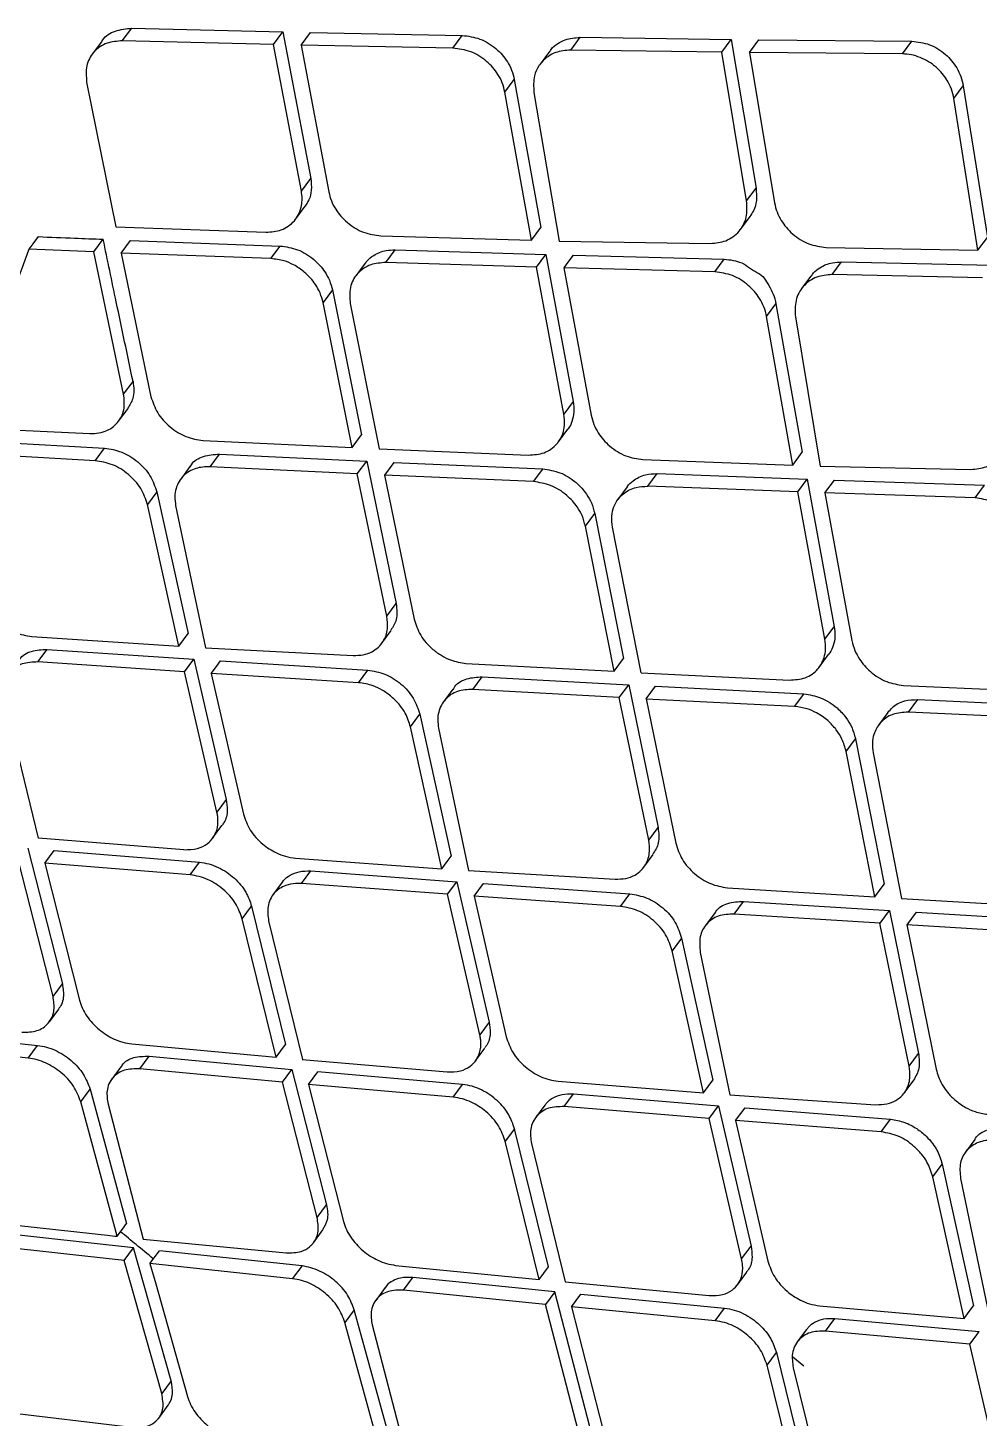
# Model space of a CAD drawing. Extents: x 832 to 912, y 781 to 934.
# Drawn here: x 898.177 to 899.163, y 875.896 to 877.338 of the extents above; entities that cross this region are included whole.
import ezdxf

# ---------------------------------------------------------------- set-up
doc = ezdxf.new("R2010")
doc.units = 0
doc.header["$MEASUREMENT"] = 0
doc.layers.add('1', color=4, linetype='Continuous')

# ---------------------------------------------------------------- blocks, each defined once
blk = doc.blocks.new('2026 SOVEREIGN HL')
at = {"layer": '1', "color": 3, "linetype": 'Continuous', "lineweight": 25}
for p, q in [((66.5457, 80.2298), (66.5554, 80.2429)), ((66.5554, 80.2429), (66.7122, 80.2391)), ((66.524, 80.2288), (66.5144, 80.2158)), ((66.7025, 80.2259), (66.5457, 80.2297)), ((66.7025, 80.2259), (66.7122, 80.2391)), ((66.7313, 80.074), (66.7025, 80.2259)), ((66.7122, 80.2391), (66.741, 80.0871)), ((66.7311, 80.2253), (66.7408, 80.2385)), ((66.7408, 80.2385), (66.8981, 80.2354)), ((66.8884, 80.2222), (66.8981, 80.2354)), ((67.0203, 80.2334), (67.1768, 80.2313)), ((67.1671, 80.2181), (67.1768, 80.2312)), ((67.1768, 80.2313), (67.2026, 80.0771)), ((67.1958, 80.2177), (67.2056, 80.2309)), ((67.2056, 80.2309), (67.3641, 80.2294)), ((67.3543, 80.2162), (67.3641, 80.2294)), ((66.7311, 80.2253), (66.7597, 80.0731)), ((66.8884, 80.2222), (66.7311, 80.2253)), ((66.9884, 80.2187), (66.9787, 80.2055)), ((67.1671, 80.2181), (67.0106, 80.2202)), ((67.1929, 80.0639), (67.1671, 80.2181)), ((67.3543, 80.2162), (67.1958, 80.2177)), ((67.1958, 80.2177), (67.2217, 80.0619)), ((66.5087, 80.187), (66.5389, 80.0369)), ((66.9423, 80.1765), (66.952, 80.1896)), ((66.952, 80.1896), (66.9796, 80.0361)), ((67.4078, 80.1698), (67.4175, 80.183)), ((67.4175, 80.183), (67.4424, 80.0258)), ((66.9699, 80.0229), (66.9423, 80.1765)), ((66.9723, 80.1763), (66.9984, 80.0221)), ((67.4327, 80.0126), (67.4078, 80.1698)), ((66.7313, 80.074), (66.741, 80.0871)), ((67.1929, 80.0639), (67.2026, 80.0771)), ((66.7256, 80.0451), (66.7353, 80.0583)), ((67.1865, 80.0342), (67.1964, 80.0475)), ((66.5389, 80.0369), (66.6944, 80.0313)), ((66.8137, 80.0275), (66.9699, 80.0229)), ((66.9699, 80.0229), (66.9796, 80.0361)), ((67.4327, 80.0126), (67.4424, 80.0258)), ((66.5163, 80.0109), (66.4488, 80.0136)), ((66.5163, 80.0109), (66.5259, 80.024)), ((66.5471, 79.8635), (66.5163, 80.0109)), ((66.5444, 80.0097), (66.5541, 80.0228)), ((66.5444, 80.0097), (66.5754, 79.8608)), ((66.6998, 80.0039), (66.5444, 80.0097)), ((66.5541, 80.0228), (66.7094, 80.017)), ((66.6998, 80.0039), (66.7094, 80.017)), ((66.8189, 79.9999), (66.8286, 80.013)), ((66.8286, 80.013), (66.9847, 80.0083)), ((66.9984, 80.0221), (67.1553, 80.0197)), ((67.2753, 80.0156), (67.4327, 80.0126)), ((66.7974, 79.9991), (66.7877, 79.9861)), ((66.975, 79.9951), (66.8189, 79.9999)), ((66.975, 79.9951), (66.9847, 80.0082)), ((66.9847, 80.0082), (67.0131, 79.8558)), ((67.0131, 80.0075), (67.1697, 80.0033)), ((67.16, 79.9902), (67.1697, 80.0033)), ((67.2815, 79.9873), (67.2913, 80.0005)), ((67.2913, 80.0005), (67.447, 79.9973)), ((67.0034, 79.8427), (66.975, 79.9951)), ((67.16, 79.9902), (67.0034, 79.9943)), ((67.0034, 79.9943), (67.0317, 79.8417)), ((67.2594, 79.9858), (67.2498, 79.9728)), ((67.4372, 79.9841), (67.2815, 79.9873)), ((66.7635, 79.9714), (66.7538, 79.9583)), ((66.7635, 79.9714), (66.7935, 79.8211)), ((66.7838, 79.808), (66.7538, 79.9583)), ((66.782, 79.9573), (66.8119, 79.8068)), ((67.2136, 79.9439), (67.2233, 79.9571)), ((67.2233, 79.9571), (67.2505, 79.8031)), ((67.2408, 79.7899), (67.2136, 79.9439)), ((67.2434, 79.9436), (67.2691, 79.7889)), ((66.5471, 79.8635), (66.5568, 79.8766)), ((67.0131, 79.8558), (67.0035, 79.8427)), ((66.5419, 79.8354), (66.5516, 79.8486)), ((66.3399, 79.8304), (66.5119, 79.8226)), ((66.9977, 79.8138), (67.0074, 79.827)), ((66.374, 79.8161), (66.5273, 79.8075)), ((66.6295, 79.8152), (66.7838, 79.808)), ((66.7838, 79.808), (66.7935, 79.8211)), ((66.5176, 79.7944), (66.3643, 79.803)), ((66.5176, 79.7944), (66.5272, 79.8075)), ((66.6367, 79.7882), (66.6464, 79.8013)), ((66.6464, 79.8013), (66.799, 79.7939)), ((66.7893, 79.7808), (66.799, 79.7939)), ((66.799, 79.7939), (66.8296, 79.6463)), ((66.8119, 79.8068), (66.9666, 79.8002)), ((67.0853, 79.7955), (67.2408, 79.7899)), ((67.2408, 79.7899), (67.2505, 79.8031)), ((66.6157, 79.7883), (66.6062, 79.7753)), ((66.7893, 79.7808), (66.6367, 79.7882)), ((66.8199, 79.6332), (66.7893, 79.7808)), ((66.827, 79.7926), (66.8174, 79.7795)), ((66.972, 79.7727), (66.8174, 79.7795)), ((66.8174, 79.7795), (66.8481, 79.6302)), ((66.827, 79.7926), (66.9816, 79.7859)), ((66.972, 79.7727), (66.9816, 79.7858)), ((67.0905, 79.7679), (67.1002, 79.781)), ((67.1002, 79.781), (67.2555, 79.7752)), ((67.2691, 79.7889), (67.4251, 79.7854)), ((67.0691, 79.7673), (67.0595, 79.7542)), ((67.2458, 79.762), (67.0905, 79.7679)), ((67.2458, 79.762), (67.2555, 79.7752)), ((67.2555, 79.7752), (67.2837, 79.6223)), ((67.2741, 79.761), (67.2838, 79.7742)), ((67.2838, 79.7742), (67.4395, 79.7689)), ((67.4298, 79.7558), (67.4395, 79.7689)), ((66.5814, 79.762), (66.5718, 79.749)), ((66.5814, 79.762), (66.6139, 79.6152)), ((67.274, 79.6092), (67.2458, 79.762)), ((67.2741, 79.761), (67.302, 79.608)), ((67.4298, 79.7558), (67.2741, 79.761)), ((66.6043, 79.6021), (66.5718, 79.749)), ((66.601, 79.7478), (66.632, 79.6003)), ((67.0257, 79.7267), (67.0354, 79.7398)), ((67.0354, 79.7398), (67.0651, 79.5892)), ((67.0555, 79.5761), (67.0257, 79.7267)), ((67.0834, 79.5746), (67.0538, 79.7255)), ((66.8199, 79.6332), (66.8296, 79.6463)), ((67.274, 79.6092), (67.2837, 79.6223)), ((66.452, 79.612), (66.6043, 79.6021)), ((66.6043, 79.6021), (66.6139, 79.6152)), ((66.8147, 79.6051), (66.8245, 79.6183)), ((66.4582, 79.5857), (66.4679, 79.5988)), ((66.4679, 79.5988), (66.6199, 79.5886)), ((66.632, 79.6003), (66.7849, 79.5924)), ((67.2682, 79.5804), (67.2779, 79.5935)), ((66.6103, 79.5755), (66.4582, 79.5857)), ((66.6103, 79.5755), (66.6199, 79.5886)), ((66.6199, 79.5886), (66.6534, 79.4431)), ((66.6476, 79.5868), (66.8002, 79.5773)), ((66.7905, 79.5642), (66.8002, 79.5773)), ((66.9019, 79.5843), (67.0555, 79.5761)), ((67.0555, 79.5761), (67.0651, 79.5892)), ((66.6438, 79.43), (66.6103, 79.5755)), ((66.7905, 79.5642), (66.6379, 79.5737)), ((66.6379, 79.5737), (66.6713, 79.4279)), ((66.9091, 79.5573), (66.9187, 79.5704)), ((66.9187, 79.5704), (67.0706, 79.5619)), ((67.0834, 79.5746), (67.2373, 79.567)), ((66.8884, 79.5576), (66.8787, 79.5445)), ((67.0609, 79.5488), (66.9091, 79.5573)), ((67.0609, 79.5488), (67.0706, 79.5619)), ((67.0914, 79.401), (67.0609, 79.5488)), ((67.0706, 79.5619), (67.1011, 79.4141)), ((67.0888, 79.5474), (67.0985, 79.5605)), ((67.0985, 79.5605), (67.2523, 79.5526)), ((67.2426, 79.5394), (67.2523, 79.5525)), ((67.3554, 79.5614), (67.51, 79.5546)), ((66.4589, 79.4031), (66.4239, 79.5467)), ((67.0888, 79.5474), (67.1194, 79.3978)), ((67.2426, 79.5394), (67.0888, 79.5473)), ((67.3605, 79.5337), (67.3702, 79.5468)), ((67.3702, 79.5468), (67.5246, 79.5398)), ((66.8444, 79.5184), (66.8541, 79.5315)), ((66.8541, 79.5315), (66.8865, 79.3845)), ((67.3393, 79.5334), (67.3296, 79.5203)), ((67.5149, 79.5266), (67.3605, 79.5337)), ((66.8768, 79.3714), (66.8444, 79.5184)), ((66.8736, 79.517), (66.9044, 79.3694)), ((67.296, 79.493), (67.3057, 79.5061)), ((67.3057, 79.5061), (67.3353, 79.3552)), ((67.3256, 79.3421), (67.296, 79.493)), ((67.324, 79.4916), (67.3534, 79.3404)), ((66.6534, 79.4431), (66.6438, 79.43)), ((66.6393, 79.4029), (66.649, 79.416)), ((67.0914, 79.401), (67.1011, 79.4141)), ((66.4477, 79.3925), (66.4836, 79.252)), ((66.6096, 79.3911), (66.4589, 79.4031)), ((66.4653, 79.3771), (66.475, 79.3903)), ((66.475, 79.3903), (66.6256, 79.378)), ((66.4739, 79.2389), (66.438, 79.3794)), ((66.6159, 79.3649), (66.4653, 79.3771)), ((66.4653, 79.3771), (66.5013, 79.235)), ((66.6159, 79.3649), (66.6256, 79.378)), ((66.7253, 79.3823), (66.8768, 79.3714)), ((67.0862, 79.3729), (67.096, 79.3861)), ((66.7315, 79.356), (66.7411, 79.3691)), ((66.7411, 79.3691), (66.8925, 79.3579)), ((66.9044, 79.3694), (67.0565, 79.3605)), ((66.7114, 79.3573), (66.7018, 79.3442)), ((66.8828, 79.3448), (66.7315, 79.356)), ((66.8828, 79.3448), (66.8925, 79.3579)), ((66.8925, 79.3579), (66.926, 79.2123)), ((66.9103, 79.3428), (66.92, 79.3559)), ((66.92, 79.3559), (67.0718, 79.3454)), ((67.173, 79.3516), (67.3256, 79.3421)), ((67.3256, 79.3421), (67.3353, 79.3552)), ((66.67, 79.3194), (66.6797, 79.3325)), ((66.6797, 79.3325), (66.7148, 79.1891)), ((66.9163, 79.1992), (66.8828, 79.3448)), ((66.9103, 79.3428), (66.9437, 79.197)), ((67.0622, 79.3323), (66.9103, 79.3428)), ((67.0622, 79.3323), (67.0718, 79.3453)), ((67.1801, 79.3244), (67.1897, 79.3375)), ((67.1897, 79.3375), (67.3408, 79.3279)), ((67.3534, 79.3404), (67.5064, 79.3315)), ((66.7051, 79.176), (66.67, 79.3194)), ((67.1595, 79.325), (67.1499, 79.312)), ((67.3311, 79.3148), (67.1801, 79.3244)), ((67.3407, 79.3279), (67.3311, 79.3148)), ((67.3408, 79.3279), (67.3711, 79.1799)), ((67.3685, 79.3262), (67.3588, 79.3131)), ((67.3685, 79.3262), (67.5213, 79.3171)), ((66.6974, 79.3172), (66.7324, 79.1736)), ((67.3614, 79.1668), (67.3311, 79.3148)), ((67.5117, 79.304), (67.3588, 79.3131)), ((67.3588, 79.3131), (67.3893, 79.1635)), ((67.1255, 79.2992), (67.1158, 79.2861)), ((67.1255, 79.2992), (67.1578, 79.1521)), ((67.1482, 79.139), (67.1158, 79.2861)), ((67.1448, 79.2845), (67.1756, 79.1368)), ((66.4739, 79.2389), (66.4836, 79.252)), ((66.4701, 79.2126), (66.4798, 79.2258)), ((66.3094, 79.2031), (66.4579, 79.1882)), ((66.926, 79.2123), (66.9163, 79.1992)), ((66.4482, 79.175), (66.2996, 79.1899)), ((66.4482, 79.175), (66.4579, 79.1881)), ((66.5556, 79.1897), (66.7051, 79.176)), ((66.7051, 79.176), (66.7148, 79.1892)), ((66.5637, 79.1639), (66.5734, 79.177)), ((66.5734, 79.177), (66.7213, 79.1633)), ((66.7323, 79.1736), (66.8824, 79.1606)), ((66.9119, 79.1722), (66.9216, 79.1853)), ((67.3614, 79.1668), (67.3711, 79.1799)), ((66.5443, 79.1661), (66.5347, 79.1531)), ((66.7116, 79.1501), (66.5637, 79.1639)), ((66.7116, 79.1501), (66.7213, 79.1632)), ((66.7213, 79.1633), (66.7573, 79.0229)), ((66.7388, 79.1477), (66.7485, 79.1608)), ((66.8984, 79.1476), (66.7485, 79.1608)), ((66.7476, 79.0097), (66.7116, 79.1501)), ((66.7388, 79.1477), (66.7749, 79.0057)), ((66.8887, 79.1345), (66.7388, 79.1477)), ((66.8887, 79.1345), (66.8984, 79.1476)), ((66.9975, 79.1511), (67.1482, 79.139)), ((67.1482, 79.139), (67.1578, 79.1521)), ((67.3563, 79.1388), (67.3661, 79.1521)), ((66.5026, 79.1298), (66.5123, 79.1429)), ((66.5123, 79.1429), (66.5502, 79.0034)), ((67.0036, 79.1247), (67.0133, 79.1379)), ((67.0133, 79.1378), (67.1638, 79.1255)), ((67.1756, 79.1368), (67.3268, 79.1267)), ((66.5405, 78.9902), (66.5026, 79.1298)), ((66.5309, 79.1274), (66.5673, 78.9873)), ((66.9838, 79.1263), (66.9741, 79.1132)), ((67.1541, 79.1124), (67.0036, 79.1247)), ((67.1541, 79.1124), (67.1638, 79.1255)), ((67.1638, 79.1255), (67.1974, 78.98)), ((67.1912, 79.1233), (67.3421, 79.1116)), ((66.9523, 79.1018), (66.9426, 79.0887)), ((66.9875, 78.9586), (66.9523, 79.1018)), ((67.1877, 78.9669), (67.1541, 79.1124)), ((67.3325, 79.0985), (67.1815, 79.1102)), ((67.1815, 79.1102), (67.2149, 78.9645)), ((67.3325, 79.0985), (67.3421, 79.1116)), ((66.9778, 78.9455), (66.9426, 79.0887)), ((67.4293, 79.0905), (67.4196, 79.0774)), ((66.9698, 79.0863), (67.0049, 78.9429)), ((67.3858, 79.0519), (67.3955, 79.065)), ((67.3955, 79.065), (67.4279, 78.918)), ((67.4182, 78.9049), (67.3858, 79.0519)), ((67.4146, 79.0501), (67.4454, 78.9025)), ((66.7476, 79.0097), (66.7573, 79.0229)), ((66.3928, 79.0064), (66.5174, 78.9927)), ((66.5572, 78.9782), (66.4097, 78.9946)), ((66.5673, 78.9873), (66.7155, 78.973)), ((66.7439, 78.9836), (66.7536, 78.9968)), ((66.5475, 78.965), (66.3999, 78.9814)), ((66.5475, 78.965), (66.5572, 78.9782)), ((66.5964, 78.8403), (66.5572, 78.9782)), ((66.5743, 78.9621), (66.5841, 78.9753)), ((66.732, 78.9595), (66.5841, 78.9753)), ((67.1877, 78.9669), (67.1974, 78.98)), ((66.5866, 78.8271), (66.5475, 78.965)), ((66.5743, 78.9621), (66.5803, 78.9408)), ((66.7222, 78.9463), (66.5743, 78.9621)), ((66.7222, 78.9463), (66.732, 78.9594)), ((66.829, 78.9601), (66.9778, 78.9455)), ((66.9778, 78.9455), (66.9875, 78.9586)), ((66.8372, 78.9344), (66.8469, 78.9475)), ((66.994, 78.9328), (66.8469, 78.9475)), ((67.0049, 78.9429), (67.1541, 78.9287)), ((67.1834, 78.94), (67.1931, 78.9532)), ((66.5803, 78.9408), (66.6133, 78.824)), ((66.8181, 78.937), (66.8084, 78.9238)), ((66.9843, 78.9196), (66.8372, 78.9344)), ((66.994, 78.9327), (66.9843, 78.9196)), ((67.0302, 78.7927), (66.994, 78.9328)), ((67.0114, 78.917), (67.0211, 78.9301)), ((67.0211, 78.9301), (67.1701, 78.9157)), ((66.7862, 78.914), (66.7764, 78.9009)), ((66.8244, 78.7749), (66.7862, 78.914)), ((67.0205, 78.7795), (66.9843, 78.9196)), ((67.1604, 78.9026), (67.0114, 78.917)), ((67.0114, 78.917), (67.0477, 78.7753)), ((67.1604, 78.9026), (67.1701, 78.9157)), ((67.2685, 78.9182), (67.4182, 78.9049)), ((66.8147, 78.7617), (66.7764, 78.9009)), ((67.2746, 78.8919), (67.2843, 78.905)), ((67.2843, 78.905), (67.4339, 78.8914)), ((66.8046, 78.8983), (66.8414, 78.7586)), ((67.255, 78.8937), (67.2454, 78.8807)), ((67.4242, 78.8783), (67.2746, 78.8919)), ((67.4579, 78.733), (67.4242, 78.8783)), ((67.2141, 78.8565), (67.2238, 78.8696)), ((67.2495, 78.7136), (67.2141, 78.8565)), ((67.2238, 78.8696), (67.2592, 78.7267)), ((67.252, 78.8557), (67.2406, 78.8649)), ((67.2411, 78.8539), (67.2764, 78.7107)), ((66.5964, 78.8403), (66.5866, 78.8271)), ((66.5835, 78.8018), (66.5933, 78.815)), ((66.5553, 78.792), (66.4223, 78.8078))]:
    blk.add_line(p, q, dxfattribs=at)
at = {"layer": '1', "color": 3, "linetype": 'Continuous', "lineweight": 25, "flags": 128}
for points in [[(67.0106, 80.2202), (67.016, 80.2276), (67.0203, 80.2334)], [(66.4585, 80.0267), (66.453, 80.0194), (66.4488, 80.0136)], [(67.0131, 80.0075), (67.0077, 80.0001), (67.0034, 79.9943)], [(66.6379, 79.5737), (66.6433, 79.581), (66.6476, 79.5868)], [(66.8768, 79.3714), (66.8823, 79.3787), (66.8865, 79.3845)], [(67.1815, 79.1102), (67.1869, 79.1176), (67.1912, 79.1233)], [(66.5405, 78.9902), (66.546, 78.9976), (66.5502, 79.0034)], [(67.4182, 78.9049), (67.4236, 78.9122), (67.4279, 78.918)], [(67.4242, 78.8783), (67.4296, 78.8856), (67.4339, 78.8914)]]:
    blk.add_lwpolyline(points, dxfattribs=at)
at = {"layer": '1', "color": 3, "linetype": 'Continuous', "lineweight": 25}
for points, knots in [([(61.3533, 82.7876), (61.4809, 82.6836), (61.7413, 82.4714), (62.1237, 82.1604), (62.4895, 81.8632), (62.8226, 81.5926), (63.1215, 81.3499), (63.3865, 81.1347), (63.6181, 80.9467), (63.818, 80.7843), (64.0052, 80.6322), (64.1895, 80.4824), (64.3846, 80.3237), (64.5854, 80.1603), (64.7957, 79.9891), (65.0202, 79.8062), (65.2592, 79.6114), (65.5153, 79.4025), (65.7928, 79.1761), (66.1009, 78.9244), (66.4468, 78.6418), (66.8224, 78.3345), (67.2266, 78.0038), (67.6579, 77.651), (68.1234, 77.2704), (68.6072, 76.8749), (68.9361, 76.6068), (69.0982, 76.4746)], [0, 0, 0, 0, 0.049445, 0.100866, 0.148055, 0.191016, 0.22976, 0.263698, 0.293563, 0.319356, 0.341079, 0.366002, 0.390687, 0.416599, 0.443737, 0.472101, 0.503524, 0.536326, 0.571311, 0.611051, 0.655739, 0.705377, 0.75672, 0.812473, 0.872625, 0.937195, 1, 1, 1, 1]), ([(66.5245, 80.2285), (66.5248, 80.2293), (66.5274, 80.2347), (66.5381, 80.241), (66.5496, 80.2422), (66.5554, 80.2429)], [0, 0, 0, 0, 0.072686, 0.536334, 1, 1, 1, 1]), ([(66.5457, 80.2298), (66.5403, 80.2293), (66.5317, 80.2287), (66.5221, 80.2236), (66.5139, 80.2164), (66.5074, 80.2042), (66.5083, 80.1927), (66.5087, 80.187)], [0, 0, 0, 0, 0.232538, 0.362288, 0.500714, 0.750163, 1, 1, 1, 1]), ([(66.8981, 80.2354), (66.9043, 80.2346), (66.9166, 80.233), (66.9333, 80.2226), (66.9439, 80.2104), (66.9497, 80.1991), (66.9512, 80.1929), (66.952, 80.1896)], [0, 0, 0, 0, 0.251379, 0.498736, 0.73159, 0.861455, 1, 1, 1, 1]), ([(66.9889, 80.2184), (66.9893, 80.2192), (66.9911, 80.2229), (66.9969, 80.2269), (67.0065, 80.2323), (67.0149, 80.2329), (67.0203, 80.2334)], [0, 0, 0, 0, 0.081898, 0.343884, 0.584504, 1, 1, 1, 1]), ([(67.3641, 80.2294), (67.3703, 80.2287), (67.3826, 80.2272), (67.3994, 80.2166), (67.4097, 80.2042), (67.4154, 80.1927), (67.4168, 80.1863), (67.4175, 80.183)], [0, 0, 0, 0, 0.251364, 0.499319, 0.7321, 0.86177, 1, 1, 1, 1]), ([(66.9423, 80.1765), (66.9415, 80.1797), (66.94, 80.186), (66.9342, 80.1972), (66.9237, 80.2094), (66.9069, 80.2198), (66.8946, 80.2214), (66.8884, 80.2222)], [0, 0, 0, 0, 0.138258, 0.26793, 0.50075, 0.74757, 1, 1, 1, 1]), ([(67.0106, 80.2202), (67.0052, 80.2197), (66.9967, 80.219), (66.9869, 80.2138), (66.982, 80.2095), (66.979, 80.2059), (66.9759, 80.2016), (66.9715, 80.1921), (66.972, 80.1822), (66.9724, 80.1763)], [0, 0, 0, 0, 0.227818, 0.358579, 0.500294, 0.526683, 0.577256, 0.750492, 1, 1, 1, 1]), ([(67.4078, 80.1698), (67.407, 80.1731), (67.4056, 80.1795), (67.4, 80.191), (67.3896, 80.2034), (67.3758, 80.2118), (67.3636, 80.2156), (67.3574, 80.216), (67.3543, 80.2162)], [0, 0, 0, 0, 0.13814, 0.267665, 0.500059, 0.747397, 0.873164, 1, 1, 1, 1]), ([(66.741, 80.0871), (66.7414, 80.083), (66.7423, 80.0751), (66.7398, 80.0653), (66.7365, 80.0605), (66.7351, 80.0584)], [0, 0, 0, 0, 0.388348, 0.743381, 1, 1, 1, 1]), ([(66.6944, 80.0313), (66.6999, 80.0317), (66.7085, 80.0323), (66.7181, 80.0374), (66.7261, 80.0445), (66.732, 80.0562), (66.7324, 80.0676), (66.7314, 80.0734), (66.7313, 80.074)], [0, 0, 0, 0, 0.237831, 0.366155, 0.500404, 0.749739, 0.97235, 1, 1, 1, 1]), ([(66.7597, 80.0731), (66.7605, 80.07), (66.762, 80.0639), (66.7679, 80.0527), (66.7786, 80.0405), (66.7955, 80.03), (66.8077, 80.0283), (66.8137, 80.0275)], [0, 0, 0, 0, 0.135677, 0.264507, 0.500705, 0.753172, 1, 1, 1, 1]), ([(67.2026, 80.0771), (67.203, 80.0727), (67.2037, 80.0644), (67.2009, 80.0544), (67.1975, 80.0496), (67.1961, 80.0477)], [0, 0, 0, 0, 0.403512, 0.7689153, 1, 1, 1, 1]), ([(67.1553, 80.0197), (67.1608, 80.0202), (67.1693, 80.021), (67.179, 80.0264), (67.1871, 80.0338), (67.1939, 80.0464), (67.1932, 80.0581), (67.1929, 80.0639)], [0, 0, 0, 0, 0.23564, 0.364634, 0.500741, 0.750143, 1, 1, 1, 1]), ([(67.2217, 80.0619), (67.2225, 80.0587), (67.2239, 80.0524), (67.2297, 80.041), (67.2402, 80.0286), (67.2569, 80.018), (67.2692, 80.0164), (67.2753, 80.0156)], [0, 0, 0, 0, 0.136578, 0.265688, 0.500561, 0.75194, 1, 1, 1, 1]), ([(66.4585, 80.0267), (66.4711, 80.0262), (66.4935, 80.0253), (66.516, 80.0244), (66.5259, 80.024)], [0, 0, 0, 0, 0.560006, 1, 1, 1, 1]), ([(66.4488, 80.0136), (66.4379, 79.9833), (66.4168, 79.9248), (66.3798, 79.8777), (66.3619, 79.855)], [0, 0, 0, 0, 0.5187309, 1, 1, 1, 1]), ([(66.5568, 79.8766), (66.551, 79.9041), (66.5406, 79.9531), (66.5304, 80.0023), (66.5259, 80.024)], [0, 0, 0, 0, 0.560004, 1, 1, 1, 1]), ([(66.7094, 80.017), (66.7155, 80.0162), (66.7276, 80.0144), (66.7442, 80.0041), (66.7547, 79.9923), (66.7609, 79.9812), (66.7626, 79.9748), (66.7635, 79.9714)], [0, 0, 0, 0, 0.248673, 0.498751, 0.721836, 0.854126, 1, 1, 1, 1]), ([(66.7976, 79.9989), (66.7983, 80), (66.8005, 80.0034), (66.8074, 80.0085), (66.8173, 80.0127), (66.8254, 80.0129), (66.8286, 80.013)], [0, 0, 0, 0, 0.110443, 0.360428, 0.751558, 1, 1, 1, 1]), ([(66.7538, 79.9583), (66.7529, 79.9617), (66.7512, 79.9681), (66.7451, 79.9791), (66.7358, 79.9895), (66.7241, 79.9974), (66.7123, 80.0026), (66.7043, 80.0034), (66.6998, 80.0039)], [0, 0, 0, 0, 0.145455, 0.27742, 0.5001, 0.671611, 0.812201, 1, 1, 1, 1]), ([(66.8189, 79.9999), (66.8135, 79.9995), (66.805, 79.9989), (66.7954, 79.9939), (66.7873, 79.9867), (66.7807, 79.9745), (66.7816, 79.963), (66.782, 79.9573)], [0, 0, 0, 0, 0.23242, 0.362197, 0.500681, 0.75015, 1, 1, 1, 1]), ([(67.1697, 80.0033), (67.1759, 80.0027), (67.1883, 80.0015), (67.1985, 79.9922), (67.2096, 79.9867), (67.2148, 79.9779), (67.221, 79.9669), (67.2225, 79.9605), (67.2233, 79.9571)], [0, 0, 0, 0, 0.24884, 0.498584, 0.498651, 0.726415, 0.8576, 1, 1, 1, 1]), ([(67.2597, 79.9856), (67.2605, 79.9868), (67.2628, 79.9904), (67.27, 79.9957), (67.28, 80), (67.2881, 80.0004), (67.2913, 80.0005)], [0, 0, 0, 0, 0.11961, 0.368448, 0.756245, 1, 1, 1, 1]), ([(67.2136, 79.9439), (67.2128, 79.9473), (67.2112, 79.9537), (67.2053, 79.965), (67.1949, 79.9772), (67.1783, 79.9877), (67.1661, 79.9894), (67.16, 79.9902)], [0, 0, 0, 0, 0.141873, 0.272751, 0.500851, 0.749818, 1, 1, 1, 1]), ([(67.2815, 79.9873), (67.2761, 79.9869), (67.2675, 79.9862), (67.2578, 79.9809), (67.2495, 79.9736), (67.2426, 79.9611), (67.2432, 79.9494), (67.2434, 79.9436)], [0, 0, 0, 0, 0.232663, 0.362411, 0.500817, 0.75021, 1, 1, 1, 1]), ([(66.5568, 79.8766), (66.5572, 79.8735), (66.5581, 79.8674), (66.5568, 79.8575), (66.5533, 79.852), (66.5513, 79.8488)], [0, 0, 0, 0, 0.304154, 0.585414, 1, 1, 1, 1]), ([(66.5119, 79.8226), (66.5151, 79.8227), (66.5215, 79.8228), (66.5299, 79.8254), (66.5368, 79.8296), (66.5437, 79.8368), (66.5487, 79.8481), (66.5476, 79.8585), (66.5471, 79.8635)], [0, 0, 0, 0, 0.140947, 0.277375, 0.409334, 0.536797, 0.777231, 1, 1, 1, 1]), ([(66.5754, 79.8608), (66.5773, 79.8551), (66.5811, 79.8437), (66.5946, 79.8289), (66.6115, 79.8182), (66.6235, 79.8162), (66.6295, 79.8152)], [0, 0, 0, 0, 0.250002, 0.499987, 0.750006, 1, 1, 1, 1]), ([(67.0131, 79.8558), (67.0136, 79.8521), (67.0144, 79.8449), (67.0121, 79.8353), (67.0096, 79.8294), (67.0075, 79.8272), (67.0074, 79.827)], [0, 0, 0, 0, 0.349297, 0.676395, 0.981197, 1, 1, 1, 1]), ([(66.9666, 79.8002), (66.9723, 79.8006), (66.9809, 79.8011), (66.9903, 79.8063), (66.9974, 79.8125), (67.0023, 79.8211), (67.0047, 79.8317), (67.0039, 79.8388), (67.0035, 79.8427)], [0, 0, 0, 0, 0.241729, 0.368828, 0.499736, 0.692638, 0.832101, 1, 1, 1, 1]), ([(67.0317, 79.8417), (67.0325, 79.8384), (67.0341, 79.8321), (67.04, 79.8209), (67.0485, 79.8111), (67.0588, 79.8036), (67.0704, 79.7976), (67.0794, 79.7964), (67.0853, 79.7955)], [0, 0, 0, 0, 0.140249, 0.270515, 0.500114, 0.629759, 0.756473, 1, 1, 1, 1]), ([(67.4251, 79.7854), (67.4307, 79.7859), (67.4393, 79.7866), (67.4489, 79.792), (67.4569, 79.7993), (67.4636, 79.8118), (67.463, 79.8235), (67.4627, 79.8294)], [0, 0, 0, 0, 0.238969, 0.36711, 0.500731, 0.750097, 1, 1, 1, 1]), ([(66.5718, 79.749), (66.5699, 79.7546), (66.5661, 79.766), (66.5526, 79.7807), (66.5356, 79.7915), (66.5236, 79.7934), (66.5176, 79.7944)], [0, 0, 0, 0, 0.249988, 0.499996, 0.749994, 1, 1, 1, 1]), ([(66.5273, 79.8075), (66.5333, 79.8065), (66.5453, 79.8046), (66.5622, 79.7938), (66.5757, 79.7791), (66.5795, 79.7677), (66.5814, 79.762)], [0, 0, 0, 0, 0.249997, 0.500006, 0.750007, 1, 1, 1, 1]), ([(66.6162, 79.788), (66.6166, 79.7888), (66.619, 79.794), (66.6295, 79.7999), (66.6407, 79.8008), (66.6464, 79.8013)], [0, 0, 0, 0, 0.078337, 0.539156, 1, 1, 1, 1]), ([(66.6367, 79.7882), (66.6316, 79.788), (66.6209, 79.7874), (66.6104, 79.7808), (66.6042, 79.7729), (66.6011, 79.7656), (66.5997, 79.7571), (66.6006, 79.7509), (66.601, 79.7478)], [0, 0, 0, 0, 0.223729, 0.46451, 0.591902, 0.723621, 0.859666, 1, 1, 1, 1]), ([(66.9816, 79.7859), (66.9876, 79.785), (66.9996, 79.7832), (67.0158, 79.773), (67.0263, 79.7613), (67.0326, 79.7502), (67.0344, 79.7434), (67.0354, 79.7398)], [0, 0, 0, 0, 0.245116, 0.498392, 0.707507, 0.843404, 1, 1, 1, 1]), ([(67.0692, 79.7673), (67.0693, 79.7674), (67.0706, 79.77), (67.0765, 79.775), (67.0867, 79.7805), (67.0961, 79.7809), (67.1002, 79.781)], [0, 0, 0, 0, 0.01335, 0.257097, 0.674105, 1, 1, 1, 1]), ([(67.0257, 79.7267), (67.0247, 79.7303), (67.0229, 79.7371), (67.0166, 79.7482), (67.0061, 79.7598), (66.99, 79.77), (66.9779, 79.7718), (66.972, 79.7727)], [0, 0, 0, 0, 0.1571, 0.293091, 0.500988, 0.753114, 1, 1, 1, 1]), ([(67.0538, 79.7255), (67.0533, 79.7294), (67.0525, 79.7368), (67.0549, 79.7467), (67.0592, 79.7546), (67.0666, 79.762), (67.077, 79.7673), (67.0864, 79.7677), (67.0905, 79.7679)], [0, 0, 0, 0, 0.16812, 0.323979, 0.467566, 0.598899, 0.823799, 1, 1, 1, 1]), ([(67.483, 79.709), (67.4813, 79.715), (67.4779, 79.7268), (67.4649, 79.7422), (67.448, 79.7531), (67.4358, 79.7549), (67.4298, 79.7558)], [0, 0, 0, 0, 0.250043, 0.500075, 0.751762, 1, 1, 1, 1]), ([(69.1122, 76.5144), (69.1118, 76.5148), (69.1082, 76.5178), (69.0962, 76.5278), (69.0536, 76.5638), (68.8946, 76.6979), (68.2765, 77.2205), (67.0549, 78.2558), (65.9379, 79.1734), (65.2946, 79.7019)], [0, 0, 0, 0, 0.000353, 0.002828, 0.009436, 0.033986, 0.128384, 0.498019, 1, 1, 1, 1]), ([(66.3978, 79.6574), (66.3998, 79.6517), (66.4037, 79.6405), (66.4173, 79.6258), (66.4342, 79.6151), (66.4461, 79.6131), (66.452, 79.612)], [0, 0, 0, 0, 0.252901, 0.500165, 0.752593, 1, 1, 1, 1]), ([(66.8296, 79.6463), (66.8303, 79.6405), (66.8314, 79.6299), (66.8263, 79.6221), (66.824, 79.6186)], [0, 0, 0, 0, 0.548953, 1, 1, 1, 1]), ([(66.7849, 79.5924), (66.7885, 79.5925), (66.7955, 79.5927), (66.8044, 79.5959), (66.8113, 79.6007), (66.8176, 79.6084), (66.8215, 79.6192), (66.8204, 79.6288), (66.8199, 79.6332)], [0, 0, 0, 0, 0.158516, 0.307517, 0.446983, 0.57692, 0.807292, 1, 1, 1, 1]), ([(66.8481, 79.6302), (66.85, 79.6245), (66.8537, 79.6131), (66.8653, 79.6001), (66.8765, 79.5922), (66.8881, 79.5864), (66.8966, 79.5851), (66.9019, 79.5843)], [0, 0, 0, 0, 0.249719, 0.499411, 0.644542, 0.776489, 1, 1, 1, 1]), ([(67.2837, 79.6223), (67.2841, 79.6189), (67.2849, 79.6121), (67.283, 79.603), (67.2805, 79.5968), (67.2782, 79.5942), (67.2778, 79.5936)], [0, 0, 0, 0, 0.324422, 0.63363, 0.927728, 1, 1, 1, 1]), ([(67.2373, 79.567), (67.243, 79.5673), (67.2545, 79.5681), (67.2671, 79.5772), (67.2731, 79.5884), (67.2752, 79.5992), (67.2744, 79.6057), (67.274, 79.6092)], [0, 0, 0, 0, 0.245586, 0.499124, 0.715711, 0.849496, 1, 1, 1, 1]), ([(67.302, 79.608), (67.3029, 79.6045), (67.3046, 79.5979), (67.3107, 79.5867), (67.3191, 79.577), (67.3292, 79.5696), (67.3407, 79.5636), (67.3496, 79.5623), (67.3554, 79.5614)], [0, 0, 0, 0, 0.148733, 0.281835, 0.500168, 0.63237, 0.759892, 1, 1, 1, 1]), ([(66.4384, 79.5865), (66.4387, 79.5872), (66.441, 79.5923), (66.4512, 79.5978), (66.4623, 79.5985), (66.4679, 79.5988)], [0, 0, 0, 0, 0.072799, 0.536377, 1, 1, 1, 1]), ([(66.4582, 79.5857), (66.4525, 79.5855), (66.4413, 79.585), (66.4306, 79.5775), (66.4252, 79.5691), (66.4222, 79.5596), (66.4233, 79.5517), (66.4239, 79.5467)], [0, 0, 0, 0, 0.249625, 0.499009, 0.639241, 0.769668, 1, 1, 1, 1]), ([(66.8002, 79.5773), (66.8062, 79.5763), (66.8181, 79.5743), (66.8351, 79.5635), (66.8485, 79.5486), (66.8522, 79.5372), (66.8541, 79.5315)], [0, 0, 0, 0, 0.250007, 0.500005, 0.750012, 1, 1, 1, 1]), ([(66.8444, 79.5184), (66.843, 79.5232), (66.8405, 79.531), (66.8332, 79.5416), (66.8251, 79.5499), (66.8156, 79.5566), (66.8039, 79.5622), (66.7956, 79.5635), (66.7905, 79.5642)], [0, 0, 0, 0, 0.208797, 0.344285, 0.500236, 0.652844, 0.787143, 1, 1, 1, 1]), ([(66.8889, 79.5573), (66.8894, 79.5583), (66.892, 79.5637), (66.9025, 79.5693), (66.9134, 79.57), (66.9187, 79.5704)], [0, 0, 0, 0, 0.101363, 0.556374, 1, 1, 1, 1]), ([(66.9091, 79.5573), (66.9036, 79.557), (66.8925, 79.5564), (66.8797, 79.5477), (66.8737, 79.5364), (66.8723, 79.5257), (66.8731, 79.5199), (66.8736, 79.517)], [0, 0, 0, 0, 0.241667, 0.48865, 0.740981, 0.869792, 1, 1, 1, 1]), ([(67.2523, 79.5526), (67.2581, 79.5517), (67.267, 79.5503), (67.2785, 79.5442), (67.2877, 79.5376), (67.2956, 79.5289), (67.3025, 79.5179), (67.3045, 79.5103), (67.3057, 79.5061)], [0, 0, 0, 0, 0.241949, 0.36888, 0.499463, 0.673364, 0.817697, 1, 1, 1, 1]), ([(67.296, 79.493), (67.2948, 79.4973), (67.2927, 79.505), (67.2858, 79.516), (67.277, 79.5255), (67.2664, 79.5328), (67.2547, 79.538), (67.2469, 79.5389), (67.2426, 79.5395)], [0, 0, 0, 0, 0.186782, 0.332567, 0.500289, 0.678308, 0.821075, 1, 1, 1, 1]), ([(67.3394, 79.5333), (67.3408, 79.535), (67.3451, 79.5405), (67.3556, 79.5461), (67.3656, 79.5466), (67.3702, 79.5468)], [0, 0, 0, 0, 0.197083, 0.629133, 1, 1, 1, 1]), ([(67.3605, 79.5337), (67.3549, 79.5334), (67.3464, 79.5329), (67.337, 79.5278), (67.3296, 79.5213), (67.3248, 79.5124), (67.3227, 79.5016), (67.3235, 79.495), (67.324, 79.4916)], [0, 0, 0, 0, 0.241665, 0.368794, 0.499764, 0.714709, 0.848664, 1, 1, 1, 1]), ([(66.6534, 79.4431), (66.654, 79.4393), (66.6553, 79.4308), (66.653, 79.4215), (66.6496, 79.4172), (66.6488, 79.4162)], [0, 0, 0, 0, 0.369698, 0.854191, 1, 1, 1, 1]), ([(66.6096, 79.3911), (66.6145, 79.3912), (66.6235, 79.3913), (66.6338, 79.3966), (66.6403, 79.4034), (66.6444, 79.4122), (66.6452, 79.4205), (66.6444, 79.4269), (66.6439, 79.4291), (66.6438, 79.43)], [0, 0, 0, 0, 0.213548, 0.401947, 0.5651, 0.702943, 0.901971, 0.963672, 1, 1, 1, 1]), ([(66.6713, 79.4279), (66.6732, 79.4223), (66.6771, 79.4111), (66.6901, 79.3969), (66.7033, 79.3883), (66.7152, 79.3837), (66.7218, 79.3828), (66.7253, 79.3823)], [0, 0, 0, 0, 0.249881, 0.4995, 0.716394, 0.849973, 1, 1, 1, 1]), ([(67.1011, 79.4141), (67.1017, 79.4085), (67.1029, 79.398), (67.098, 79.3901), (67.0956, 79.3863)], [0, 0, 0, 0, 0.528309, 1, 1, 1, 1]), ([(67.0565, 79.3605), (67.0603, 79.3606), (67.0677, 79.3607), (67.0769, 79.3643), (67.0837, 79.3694), (67.0896, 79.3773), (67.0929, 79.3879), (67.0919, 79.397), (67.0914, 79.401)], [0, 0, 0, 0, 0.168719, 0.325004, 0.468826, 0.600197, 0.824721, 1, 1, 1, 1]), ([(67.1194, 79.3978), (67.1213, 79.3921), (67.125, 79.3806), (67.1383, 79.3656), (67.1551, 79.3547), (67.167, 79.3526), (67.173, 79.3516)], [0, 0, 0, 0, 0.250006, 0.499992, 0.749985, 1, 1, 1, 1]), ([(66.6256, 79.378), (66.6289, 79.3776), (66.6354, 79.3767), (66.6451, 79.373), (66.654, 79.3679), (66.6643, 79.3598), (66.6745, 79.3477), (66.678, 79.3374), (66.6797, 79.3325)], [0, 0, 0, 0, 0.141138, 0.277706, 0.409723, 0.537202, 0.777518, 1, 1, 1, 1]), ([(66.67, 79.3194), (66.6681, 79.3248), (66.6652, 79.3331), (66.6573, 79.3433), (66.6482, 79.3523), (66.6371, 79.3593), (66.6253, 79.3636), (66.6191, 79.3645), (66.6159, 79.3649)], [0, 0, 0, 0, 0.245042, 0.371538, 0.500279, 0.73521, 0.863982, 1, 1, 1, 1]), ([(66.7116, 79.3571), (66.712, 79.3578), (66.7139, 79.3609), (66.7196, 79.365), (66.729, 79.369), (66.737, 79.3691), (66.7411, 79.3691)], [0, 0, 0, 0, 0.075031, 0.352821, 0.661171, 1, 1, 1, 1]), ([(66.7315, 79.356), (66.7294, 79.356), (66.7237, 79.3562), (66.7132, 79.3541), (66.7041, 79.3481), (66.6987, 79.3397), (66.6957, 79.3303), (66.6967, 79.3223), (66.6974, 79.3172)], [0, 0, 0, 0, 0.090743, 0.250395, 0.499477, 0.637013, 0.76644, 1, 1, 1, 1]), ([(67.1158, 79.2861), (67.114, 79.2918), (67.1102, 79.3033), (67.0969, 79.3182), (67.08, 79.3291), (67.0681, 79.3312), (67.0622, 79.3323)], [0, 0, 0, 0, 0.250017, 0.500004, 0.749988, 1, 1, 1, 1]), ([(67.0718, 79.3454), (67.0778, 79.3443), (67.0897, 79.3422), (67.1066, 79.3313), (67.1199, 79.3164), (67.1236, 79.3049), (67.1255, 79.2992)], [0, 0, 0, 0, 0.250012, 0.499997, 0.749985, 1, 1, 1, 1]), ([(67.16, 79.3248), (67.1603, 79.3255), (67.1627, 79.3307), (67.173, 79.3365), (67.1842, 79.3372), (67.1897, 79.3375)], [0, 0, 0, 0, 0.073059, 0.535145, 1, 1, 1, 1]), ([(67.1801, 79.3244), (67.1743, 79.3241), (67.163, 79.3236), (67.1506, 79.3146), (67.1433, 79.3013), (67.1443, 79.2902), (67.1448, 79.2845)], [0, 0, 0, 0, 0.256134, 0.499741, 0.746353, 1, 1, 1, 1]), ([(66.4836, 79.252), (66.4843, 79.2471), (66.4854, 79.2395), (66.4831, 79.2309), (66.4807, 79.2275), (66.4796, 79.2259)], [0, 0, 0, 0, 0.493822, 0.7749535, 1, 1, 1, 1]), ([(66.4415, 79.2018), (66.447, 79.2019), (66.4579, 79.2022), (66.468, 79.2092), (66.4731, 79.2172), (66.4758, 79.2264), (66.4746, 79.234), (66.4739, 79.2389)], [0, 0, 0, 0, 0.249458, 0.498914, 0.640754, 0.7717, 1, 1, 1, 1]), ([(66.5013, 79.235), (66.5022, 79.2322), (66.504, 79.2266), (66.5102, 79.2159), (66.521, 79.2041), (66.5346, 79.1955), (66.5464, 79.191), (66.5525, 79.1901), (66.5556, 79.1897)], [0, 0, 0, 0, 0.129482, 0.256183, 0.500349, 0.735874, 0.864474, 1, 1, 1, 1]), ([(66.926, 79.2123), (66.9265, 79.2085), (66.9278, 79.1998), (66.9255, 79.1906), (66.9221, 79.1864), (66.9214, 79.1855)], [0, 0, 0, 0, 0.3790104, 0.8667495, 1, 1, 1, 1]), ([(66.4579, 79.1882), (66.461, 79.1877), (66.4669, 79.1868), (66.479, 79.1823), (66.4931, 79.1733), (66.5063, 79.1587), (66.5103, 79.1481), (66.5123, 79.1429)], [0, 0, 0, 0, 0.131489, 0.261172, 0.514016, 0.76017, 1, 1, 1, 1]), ([(66.8824, 79.1606), (66.8872, 79.1607), (66.8962, 79.1608), (66.9063, 79.1659), (66.9128, 79.1726), (66.9169, 79.1813), (66.9177, 79.1896), (66.9169, 79.1961), (66.9165, 79.1983), (66.9163, 79.1992)], [0, 0, 0, 0, 0.212559, 0.400225, 0.562929, 0.700613, 0.900182, 0.962628, 1, 1, 1, 1]), ([(66.9437, 79.197), (66.9456, 79.1914), (66.9495, 79.1802), (66.9628, 79.1655), (66.9765, 79.1567), (66.9883, 79.1524), (66.9944, 79.1515), (66.9975, 79.1511)], [0, 0, 0, 0, 0.249342, 0.499683, 0.738236, 0.866332, 1, 1, 1, 1]), ([(66.5026, 79.1298), (66.5005, 79.1352), (66.4963, 79.1461), (66.4827, 79.1606), (66.4689, 79.1692), (66.4572, 79.1736), (66.4512, 79.1745), (66.4482, 79.175)], [0, 0, 0, 0, 0.251562, 0.499794, 0.740594, 0.868106, 1, 1, 1, 1]), ([(66.5448, 79.1658), (66.5451, 79.1665), (66.5473, 79.1714), (66.5572, 79.1766), (66.568, 79.1769), (66.5734, 79.177)], [0, 0, 0, 0, 0.0783625, 0.5391858, 1, 1, 1, 1]), ([(67.3711, 79.1799), (67.3717, 79.1746), (67.3729, 79.1641), (67.3682, 79.1561), (67.3659, 79.1522)], [0, 0, 0, 0, 0.5114817, 1, 1, 1, 1]), ([(66.5637, 79.1639), (66.5582, 79.1638), (66.5472, 79.1636), (66.5369, 79.1567), (66.5317, 79.1486), (66.529, 79.1395), (66.5302, 79.132), (66.5309, 79.1274)], [0, 0, 0, 0, 0.249352, 0.498742, 0.64638, 0.779251, 1, 1, 1, 1]), ([(67.3268, 79.1267), (67.3308, 79.1268), (67.3383, 79.1269), (67.3476, 79.1306), (67.3544, 79.136), (67.36, 79.144), (67.3629, 79.1543), (67.3619, 79.1631), (67.3614, 79.1668)], [0, 0, 0, 0, 0.175687, 0.336936, 0.483735, 0.616084, 0.836599, 1, 1, 1, 1]), ([(67.3893, 79.1635), (67.3909, 79.1582), (67.3934, 79.15), (67.4009, 79.1394), (67.409, 79.1309), (67.419, 79.124), (67.4306, 79.1186), (67.4383, 79.1174), (67.4425, 79.1168)], [0, 0, 0, 0, 0.226954, 0.357911, 0.500152, 0.675915, 0.817955, 1, 1, 1, 1]), ([(66.9523, 79.1018), (66.9506, 79.1067), (66.9471, 79.1169), (66.937, 79.1289), (66.9268, 79.1371), (66.9179, 79.1423), (66.9082, 79.1462), (66.9017, 79.1471), (66.8984, 79.1476)], [0, 0, 0, 0, 0.220178, 0.459668, 0.587333, 0.719938, 0.857488, 1, 1, 1, 1]), ([(66.9426, 79.0887), (66.9407, 79.0941), (66.9378, 79.1024), (66.9299, 79.1127), (66.9208, 79.1216), (66.9098, 79.1286), (66.8981, 79.1331), (66.8919, 79.134), (66.8887, 79.1345)], [0, 0, 0, 0, 0.244738, 0.371325, 0.500367, 0.732775, 0.862159, 1, 1, 1, 1]), ([(66.984, 79.1261), (66.9845, 79.1269), (66.9865, 79.1301), (66.9923, 79.1342), (67.0016, 79.1379), (67.0093, 79.1379), (67.0133, 79.1378)], [0, 0, 0, 0, 0.094983, 0.368751, 0.670424, 1, 1, 1, 1]), ([(67.0036, 79.1247), (66.998, 79.1246), (66.9869, 79.1243), (66.9764, 79.117), (66.9711, 79.1088), (66.9681, 79.0994), (66.9691, 79.0914), (66.9698, 79.0863)], [0, 0, 0, 0, 0.249506, 0.49886, 0.63524, 0.764392, 1, 1, 1, 1]), ([(67.3421, 79.1116), (67.347, 79.1108), (67.3562, 79.1093), (67.3689, 79.1026), (67.3788, 79.0946), (67.3873, 79.0848), (67.393, 79.0747), (67.3948, 79.0676), (67.3955, 79.065)], [0, 0, 0, 0, 0.206403, 0.389657, 0.549725, 0.686554, 0.889693, 1, 1, 1, 1]), ([(67.4296, 79.0904), (67.4298, 79.0909), (67.4321, 79.096), (67.4401, 79.1), (67.4504, 79.1029), (67.4563, 79.1028), (67.4593, 79.1028)], [0, 0, 0, 0, 0.051134, 0.517503, 0.757016, 1, 1, 1, 1]), ([(67.3858, 79.0519), (67.3842, 79.0571), (67.3816, 79.0653), (67.3741, 79.0759), (67.3646, 79.0857), (67.3502, 79.0952), (67.3384, 79.0974), (67.3325, 79.0985)], [0, 0, 0, 0, 0.227885, 0.358925, 0.501092, 0.750498, 1, 1, 1, 1]), ([(67.4496, 79.0896), (67.4466, 79.0897), (67.4407, 79.0898), (67.4305, 79.0871), (67.4203, 79.0801), (67.4131, 79.0668), (67.4141, 79.0557), (67.4146, 79.0501)], [0, 0, 0, 0, 0.13318, 0.261128, 0.500361, 0.749168, 1, 1, 1, 1]), ([(66.7573, 79.0229), (66.7578, 79.0201), (66.7589, 79.0147), (66.7583, 79.0053), (66.7552, 79.0002), (66.7532, 78.997)], [0, 0, 0, 0, 0.281157, 0.553761, 1, 1, 1, 1]), ([(66.7155, 78.973), (66.7209, 78.9731), (66.7303, 78.9732), (66.7384, 78.9779), (66.7417, 78.981), (66.7442, 78.9838), (66.7469, 78.9881), (66.7495, 78.9972), (66.7484, 79.0049), (66.7476, 79.0097)], [0, 0, 0, 0, 0.249149, 0.428558, 0.491844, 0.499302, 0.640232, 0.770799, 1, 1, 1, 1]), ([(66.7749, 79.0057), (66.7758, 79.0029), (66.7776, 78.9974), (66.7838, 78.9867), (66.7945, 78.9748), (66.8081, 78.9661), (66.8198, 78.9616), (66.8259, 78.9606), (66.829, 78.9601)], [0, 0, 0, 0, 0.12895, 0.255489, 0.500434, 0.73525, 0.863998, 1, 1, 1, 1]), ([(67.9677, 76.6843), (67.9522, 76.6652), (67.9214, 76.6272), (67.8466, 76.5972), (67.7528, 76.5877), (67.6395, 76.6005), (67.5086, 76.6355), (67.3625, 76.692), (67.2036, 76.7685), (67.0348, 76.8633), (66.8586, 76.975), (66.678, 77.1015), (66.496, 77.2403), (66.3154, 77.389), (66.1394, 77.5449), (65.971, 77.7055), (65.813, 77.8682), (65.6678, 78.0302), (65.5383, 78.1887), (65.4268, 78.3412), (65.3354, 78.4851), (65.2658, 78.618), (65.2189, 78.738), (65.1961, 78.8428), (65.1962, 78.9319), (65.2167, 78.9758), (65.227, 78.9977)], [0, 0, 0, 0, 0.041592, 0.083214, 0.124887, 0.166634, 0.208282, 0.250094, 0.291784, 0.333525, 0.375239, 0.416796, 0.458576, 0.500203, 0.541828, 0.583472, 0.625154, 0.666837, 0.708546, 0.750195, 0.791886, 0.833564, 0.875219, 0.916884, 0.958438, 1, 1, 1, 1]), ([(66.5174, 78.9927), (66.5217, 78.9923), (66.5294, 78.9914), (66.5371, 78.9906), (66.5405, 78.9902)], [0, 0, 0, 0, 0.559959, 1, 1, 1, 1]), ([(66.5778, 78.9669), (66.5719, 78.9718), (66.5606, 78.9811), (66.5493, 78.9905), (66.5439, 78.9949)], [0, 0, 0, 0, 0.525746, 1, 1, 1, 1]), ([(67.1974, 78.98), (67.1979, 78.9762), (67.1993, 78.9675), (67.197, 78.9584), (67.1936, 78.9542), (67.1929, 78.9533)], [0, 0, 0, 0, 0.38089, 0.86931, 1, 1, 1, 1]), ([(67.8875, 76.9308), (67.8798, 76.9201), (67.8657, 76.9006), (67.8397, 76.8811), (67.8103, 76.8658), (67.7764, 76.8551), (67.7369, 76.8495), (67.7031, 76.8486), (67.6748, 76.8498), (67.6505, 76.8521), (67.6253, 76.8556), (67.5991, 76.8603), (67.5719, 76.8662), (67.5456, 76.8728), (67.5158, 76.8813), (67.487, 76.8904), (67.4564, 76.9012), (67.4275, 76.9119), (67.3943, 76.9252), (67.332, 76.9518), (67.2414, 76.9954), (67.147, 77.0474), (67.0805, 77.0866), (67.0406, 77.1109), (67.0002, 77.1363), (66.9595, 77.1626), (66.9207, 77.1883), (66.8786, 77.2168), (66.8227, 77.2558), (66.7462, 77.3111), (66.661, 77.3757), (66.5802, 77.4396), (66.5102, 77.497), (66.4397, 77.5565), (66.3671, 77.6198), (66.2909, 77.6886), (66.2198, 77.7552), (66.1532, 77.8197), (66.0868, 77.8861), (66.0147, 77.961), (65.9417, 78.0405), (65.8737, 78.118), (65.8223, 78.1796), (65.7834, 78.2279), (65.7478, 78.2735), (65.7095, 78.3244), (65.6719, 78.3773), (65.6372, 78.4287), (65.6046, 78.4798), (65.5692, 78.5398), (65.5356, 78.6032), (65.5059, 78.6689), (65.4851, 78.7258), (65.4724, 78.7725), (65.4645, 78.8148), (65.4616, 78.8506), (65.4629, 78.884), (65.4671, 78.9095), (65.4741, 78.9323), (65.4807, 78.9468), (65.4854, 78.9549), (65.4868, 78.9572), (65.4872, 78.9579), (65.4874, 78.9582)], [0, 0, 0, 0, 0.02542, 0.04617, 0.062237, 0.0865, 0.107295, 0.124614, 0.135021, 0.145431, 0.155844, 0.16626, 0.176679, 0.1871, 0.195617, 0.20888, 0.217293, 0.226893, 0.237681, 0.249656, 0.286176, 0.31973, 0.330747, 0.341765, 0.352782, 0.363799, 0.374817, 0.383992, 0.397482, 0.41936, 0.444455, 0.464566, 0.483075, 0.499981, 0.520841, 0.541703, 0.562565, 0.580476, 0.599015, 0.621173, 0.646416, 0.669062, 0.690048, 0.701844, 0.713042, 0.732021, 0.749364, 0.763487, 0.782074, 0.800394, 0.825398, 0.850387, 0.875359, 0.895022, 0.911607, 0.934725, 0.949433, 0.966918, 0.980715, 0.9945, 0.998285, 0.999402, 1, 1, 1, 1]), ([(66.7862, 78.914), (66.7842, 78.9192), (66.7803, 78.9297), (66.7693, 78.9418), (66.7589, 78.9497), (66.7502, 78.9545), (66.741, 78.958), (66.735, 78.959), (66.732, 78.9595)], [0, 0, 0, 0, 0.237956, 0.483218, 0.609328, 0.73748, 0.867691, 1, 1, 1, 1]), ([(67.1541, 78.9287), (67.1588, 78.9287), (67.1678, 78.9288), (67.1778, 78.9338), (67.1842, 78.9404), (67.1883, 78.9491), (67.1892, 78.9579), (67.1881, 78.9647), (67.1877, 78.9669)], [0, 0, 0, 0, 0.212531, 0.400199, 0.562911, 0.700601, 0.900168, 1, 1, 1, 1]), ([(67.2149, 78.9645), (67.2168, 78.9589), (67.2207, 78.9477), (67.2336, 78.9333), (67.2467, 78.9245), (67.2585, 78.9198), (67.265, 78.9188), (67.2685, 78.9182)], [0, 0, 0, 0, 0.248596, 0.499641, 0.716895, 0.850308, 1, 1, 1, 1]), ([(66.7764, 78.9009), (66.7743, 78.9063), (66.7702, 78.9172), (66.7566, 78.9317), (66.7429, 78.9404), (66.7312, 78.9449), (66.7253, 78.9458), (66.7222, 78.9463)], [0, 0, 0, 0, 0.251212, 0.49988, 0.7397, 0.867392, 1, 1, 1, 1]), ([(66.8469, 78.9475), (66.8424, 78.9476), (66.8349, 78.9478), (66.8259, 78.9442), (66.8206, 78.9407), (66.8187, 78.9375), (66.8183, 78.9369)], [0, 0, 0, 0, 0.373055, 0.62478, 0.919462, 1, 1, 1, 1]), ([(66.8372, 78.9344), (66.8317, 78.9344), (66.8208, 78.9343), (66.8105, 78.9275), (66.8054, 78.9195), (66.8028, 78.9104), (66.8039, 78.903), (66.8046, 78.8983)], [0, 0, 0, 0, 0.249291, 0.498691, 0.644582, 0.77692, 1, 1, 1, 1]), ([(67.1701, 78.9157), (67.1734, 78.9152), (67.1799, 78.9142), (67.1897, 78.9103), (67.1986, 78.905), (67.2087, 78.8967), (67.2186, 78.8846), (67.2221, 78.8745), (67.2238, 78.8696)], [0, 0, 0, 0, 0.143888, 0.282405, 0.41559, 0.543438, 0.782138, 1, 1, 1, 1]), ([(67.2141, 78.8565), (67.2121, 78.862), (67.2092, 78.8702), (67.2014, 78.8805), (67.1924, 78.8895), (67.1815, 78.8966), (67.1698, 78.9012), (67.1636, 78.9021), (67.1604, 78.9026)], [0, 0, 0, 0, 0.244731, 0.371344, 0.500421, 0.731272, 0.861026, 1, 1, 1, 1]), ([(67.2552, 78.8936), (67.2558, 78.8945), (67.258, 78.8978), (67.2639, 78.9018), (67.2729, 78.9052), (67.2804, 78.9051), (67.2843, 78.905)], [0, 0, 0, 0, 0.112401, 0.38265, 0.678528, 1, 1, 1, 1]), ([(67.2746, 78.8919), (67.2691, 78.8918), (67.258, 78.8916), (67.2477, 78.8845), (67.2424, 78.8764), (67.2394, 78.867), (67.2404, 78.8591), (67.2411, 78.8539)], [0, 0, 0, 0, 0.249464, 0.49882, 0.634643, 0.763609, 1, 1, 1, 1]), ([(66.593, 78.8152), (66.5941, 78.8167), (66.5965, 78.8201), (66.5985, 78.8284), (66.5972, 78.8357), (66.5964, 78.8403)], [0, 0, 0, 0, 0.23485, 0.523675, 1, 1, 1, 1]), ([(66.5553, 78.792), (66.5608, 78.7919), (66.5669, 78.7918), (66.5728, 78.7938), (66.577, 78.7956), (66.5837, 78.8006), (66.5892, 78.8115), (66.5875, 78.8219), (66.5866, 78.8271)], [0, 0, 0, 0, 0.249572, 0.278598, 0.33013, 0.500414, 0.750346, 1, 1, 1, 1]), ([(66.6133, 78.824), (66.6142, 78.8212), (66.6161, 78.8158), (66.6225, 78.8053), (66.6334, 78.7935), (66.6471, 78.7849), (66.6588, 78.7803), (66.6647, 78.7793), (66.6677, 78.7788)], [0, 0, 0, 0, 0.130296, 0.257239, 0.500161, 0.739707, 0.867353, 1, 1, 1, 1])]:
    blk.add_open_spline(points, degree=3, knots=knots, dxfattribs=at)

msp = doc.modelspace()

# ---------------------------------------------------------------- block references
at = {"layer": '1'}
msp.add_blockref('2026 SOVEREIGN HL', (831.7292, 797.0948), dxfattribs=at)

doc.saveas('drawing.dxf')
